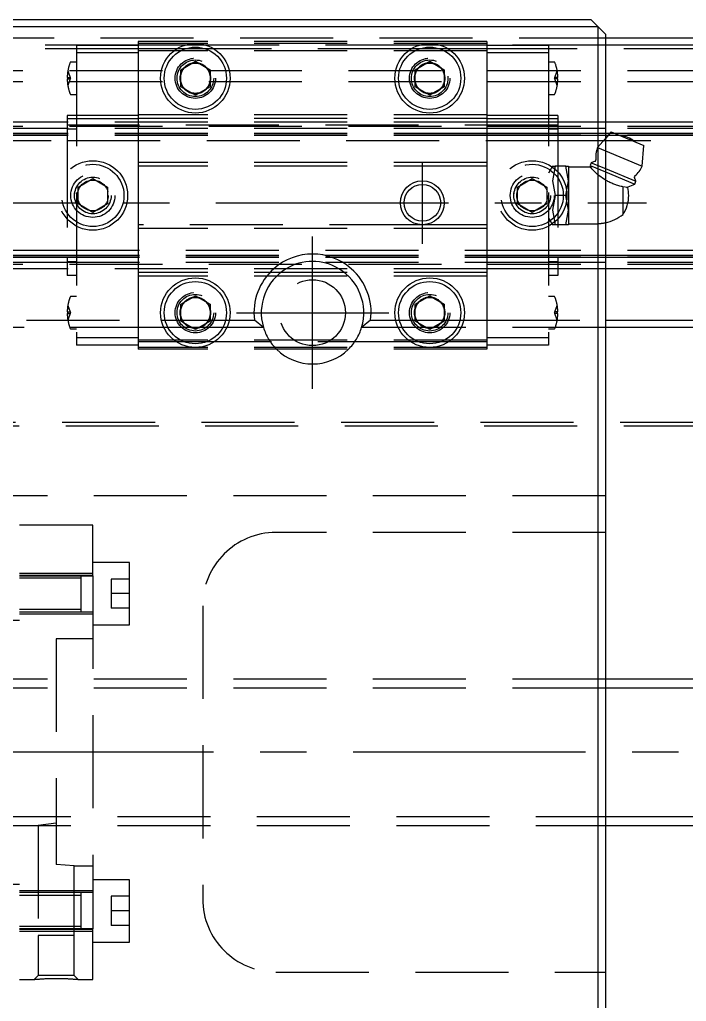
# Model space of a CAD drawing. Extents: x -15 to 809, y -352 to 120.
# Drawn here: x 250 to 341.1, y -34 to 100 of the extents above; entities that cross this region are included whole.
import ezdxf

# ---------------------------------------------------------------- set-up
doc = ezdxf.new("R2010")
doc.units = 0
doc.linetypes.add('CENTER', pattern=[50.8, 31.75, -6.35, 6.35, -6.35])
doc.linetypes.add('DASHED', pattern=[19.05, 12.7, -6.35])
doc.layers.get('0').update_dxf_attribs({"linetype": 'CONTINUOUS'})
doc.layers.add('CENTER', color=1, linetype='CENTER')

msp = doc.modelspace()

# ---------------------------------------------------------------- linework, layer by layer
at = {"color": 7, "linetype": 'CONTINUOUS'}
for p, q in [((132, 100), (328, 100)), ((328, 100), (329, 99)), ((329, 99), (131, 99)), ((329, 99), (330, 98)), ((329, -99), (329, 99)), ((330, 98), (330, -98)), ((330, 97.5), (458, 97.5)), ((459, 96.5), (330, 96.5)), ((272, 93.15), (274, 94.31)), ((274, 94.31), (276, 93.15)), ((304, 93.15), (306, 94.31)), ((306, 94.31), (308, 93.15)), ((272, 90.85), (272, 93.15)), ((276, 93.15), (276, 90.85)), ((304, 90.85), (304, 93.15)), ((308, 93.15), (308, 90.85)), ((274, 89.69), (272, 90.85)), ((276, 90.85), (274, 89.69)), ((306, 89.69), (304, 90.85)), ((308, 90.85), (306, 89.69)), ((460, 86), (330, 86)), ((330.8, 84.68), (330, 83.76)), ((330.63, 84.48), (330, 84.48)), ((330.8, 84.68), (335.23, 82.84)), ((460, 84.48), (331.27, 84.48)), ((330.38, 84.2), (330, 84.2)), ((460, 84.2), (331.95, 84.2)), ((330, 82.09), (335.03, 80)), ((335.03, 80), (335.23, 82.84)), ((330, 79.66), (334.17, 77.93)), ((330, 79.22), (334.02, 77.56)), ((330.09, 78.05), (330, 78.1)), ((330.22, 77.98), (330.09, 78.05)), ((330.35, 77.91), (330.22, 77.98)), ((330.48, 77.84), (330.35, 77.91)), ((330.61, 77.78), (330.48, 77.84)), ((330.74, 77.72), (330.61, 77.78)), ((334.17, 77.93), (333.96, 78.44)), ((334.02, 77.56), (334.17, 77.93)), ((330.88, 77.66), (330.74, 77.72)), ((331.01, 77.61), (330.88, 77.66)), ((331.14, 77.55), (331.01, 77.61)), ((331.27, 77.5), (331.14, 77.55)), ((331.41, 77.46), (331.27, 77.5)), ((331.53, 77.41), (331.41, 77.46)), ((331.69, 77.36), (331.53, 77.41)), ((331.84, 77.32), (331.69, 77.36)), ((331.98, 77.28), (331.84, 77.32)), ((332.13, 77.24), (331.98, 77.28)), ((332.27, 77.21), (332.13, 77.24)), ((332.4, 77.18), (332.27, 77.21)), ((333.06, 77.07), (332.4, 77.18)), ((332.4, 77.18), (332.4, 73.4)), ((332.9, 77.09), (334.02, 77.56)), ((460, 67.8), (330, 67.8)), ((460, 67.52), (330, 67.52)), ((460, 66), (330, 66)), ((272, 61.15), (274, 62.31)), ((274, 62.31), (276, 61.15)), ((304, 61.15), (306, 62.31)), ((306, 62.31), (308, 61.15)), ((272, 58.85), (272, 61.15)), ((276, 61.15), (276, 58.85)), ((304, 58.85), (304, 61.15)), ((308, 61.15), (308, 58.85)), ((330, 59), (402.06, 59)), ((274, 57.69), (272, 58.85)), ((276, 58.85), (274, 57.69)), ((306, 57.69), (304, 58.85)), ((308, 58.85), (306, 57.69)), ((403.29, 58), (330, 58)), ((403, 10), (330, 10)), ((330, -10), (403, -10))]:
    msp.add_line(p, q, dxfattribs=at)
at = {"color": 3, "linetype": 'DASHED'}
for p, q in [((242, 97.5), (330, 97.5)), ((266.2, 96.5), (242, 96.5)), ((266.2, 97), (266.2, 96)), ((313.8, 97), (266.2, 97)), ((313.8, 96.75), (266.2, 96.75)), ((272.48, 96.5), (266.2, 96.5)), ((275.52, 96.5), (272.48, 96.5)), ((304.48, 96.5), (275.52, 96.5)), ((307.52, 96.5), (304.48, 96.5)), ((313.8, 96.5), (307.52, 96.5)), ((313.8, 97), (313.8, 96)), ((330, 96.5), (313.8, 96.5)), ((266.2, 96), (193.8, 96)), ((257.77, 96.45), (257.77, 95.45)), ((266.2, 96.45), (257.77, 96.45)), ((257.77, 95.45), (257.77, 56.55)), ((266.2, 95.45), (257.77, 95.45)), ((266.2, 96), (266.2, 87)), ((271.44, 96), (266.2, 96)), ((313.8, 95.75), (266.2, 95.75)), ((272.56, 96), (271.44, 96)), ((275.44, 96), (272.56, 96)), ((276.56, 96), (275.44, 96)), ((303.44, 96), (276.56, 96)), ((304.56, 96), (303.44, 96)), ((307.44, 96), (304.56, 96)), ((308.56, 96), (307.44, 96)), ((313.8, 96), (308.56, 96)), ((322.23, 96.45), (313.8, 96.45)), ((459.5, 96), (313.8, 96)), ((313.8, 96), (313.8, 87)), ((322.23, 95.45), (313.8, 95.45)), ((322.23, 96.45), (322.23, 95.45)), ((322.23, 95.45), (322.23, 56.55)), ((257.77, 94.2), (256.99, 94.2)), ((323.01, 94.2), (322.23, 94.2)), ((460, 93), (0, 93)), ((256.58, 93), (256.9, 92.1)), ((323.1, 92.1), (323.42, 93)), ((460, 91.5), (0, 91.5)), ((256.5, 92.1), (256.58, 92.1)), ((256.58, 91.9), (256.5, 91.9)), ((256.58, 92.1), (256.9, 92.1)), ((256.58, 92.1), (256.58, 91.9)), ((256.9, 91.9), (256.58, 91)), ((256.58, 91.9), (256.9, 91.9)), ((256.9, 92.1), (256.94, 92)), ((256.9, 91.9), (256.94, 92)), ((271.5, 92), (271.53, 92.41)), ((308.48, 92.29), (308.5, 92)), ((323.1, 92.1), (323.06, 92)), ((323.1, 91.9), (323.06, 92)), ((323.42, 92.1), (323.1, 92.1)), ((323.42, 91), (323.1, 91.9)), ((323.42, 91.9), (323.1, 91.9)), ((323.42, 91.9), (323.42, 92.1)), ((323.42, 92.1), (323.5, 92.1)), ((323.5, 91.9), (323.42, 91.9)), ((256.99, 89.8), (257.77, 89.8)), ((322.23, 89.8), (323.01, 89.8)), ((256.5, 86), (203.5, 86)), ((257.77, 86.93), (256.5, 86.93)), ((256.5, 86.93), (256.5, 84.33)), ((257.77, 86.92), (256.5, 86.92)), ((257.77, 86.46), (256.5, 86.46)), ((313.8, 86), (256.5, 86)), ((266.2, 86.93), (257.77, 86.93)), ((266.2, 86.46), (257.77, 86.46)), ((266.2, 87), (266.2, 86.5)), ((313.8, 87), (266.2, 87)), ((266.2, 86.5), (266.2, 80.5)), ((313.8, 86.5), (266.2, 86.5)), ((313.8, 87), (313.8, 86.5)), ((322.23, 86.93), (313.8, 86.93)), ((313.8, 86.5), (313.8, 80.5)), ((322.23, 86.46), (313.8, 86.46)), ((323.5, 86), (313.8, 86)), ((323.5, 86.93), (322.23, 86.93)), ((323.5, 86.92), (322.23, 86.92)), ((323.5, 86.46), (322.23, 86.46)), ((323.5, 86.93), (323.5, 84.33)), ((330, 86), (323.5, 86)), ((460, 85.4), (0, 85.4)), ((256.5, 85.15), (203.5, 85.15)), ((256.5, 84.48), (203.5, 84.48)), ((256.5, 84.42), (203.5, 84.42)), ((323.5, 85.6), (256.5, 85.6)), ((313.8, 85.15), (256.5, 85.15)), ((256.5, 85.08), (257.77, 85.08)), ((313.8, 84.48), (256.5, 84.48)), ((313.8, 84.42), (256.5, 84.42)), ((323.5, 85.15), (313.8, 85.15)), ((323.5, 84.48), (313.8, 84.48)), ((323.5, 84.42), (313.8, 84.42)), ((322.23, 85.08), (323.5, 85.08)), ((330, 85.15), (323.5, 85.15)), ((330, 84.48), (323.5, 84.48)), ((460, 84.42), (323.5, 84.42)), ((460, 85.15), (330, 85.15)), ((331.27, 84.48), (330.63, 84.48)), ((256.5, 84.2), (203.5, 84.2)), ((203.5, 83.5), (256.5, 83.5)), ((256.5, 84.33), (256.5, 67.67)), ((313.8, 84.2), (256.5, 84.2)), ((256.5, 83.5), (313.8, 83.5)), ((323.5, 84.2), (313.8, 84.2)), ((313.8, 83.5), (323.5, 83.5)), ((323.5, 84.33), (323.5, 67.67)), ((330, 84.2), (323.5, 84.2)), ((323.5, 83.5), (460, 83.5)), ((330, 83.76), (328.93, 82.53)), ((331.95, 84.2), (330.38, 84.2)), ((328.93, 82.53), (330, 82.09)), ((266.2, 80.5), (266.2, 80)), ((313.8, 80.5), (266.2, 80.5)), ((313.8, 80.5), (313.8, 80)), ((328.07, 80.45), (327.92, 80.08)), ((328.58, 80.66), (328.07, 80.45)), ((328.07, 80.45), (330, 79.66)), ((266.2, 80), (266.2, 72)), ((313.8, 80), (266.2, 80)), ((313.8, 80), (313.8, 72)), ((322.78, 80), (322.23, 79.06)), ((322.78, 80), (323.13, 80)), ((323.13, 80), (322.78, 78)), ((324.6, 80), (323.13, 80)), ((324.6, 80), (324.96, 80)), ((324.96, 78), (324.6, 80)), ((324.96, 80), (324.96, 78)), ((327.92, 79.85), (324.96, 79.85)), ((327.92, 80.08), (328.1, 79.64)), ((327.92, 80.08), (330, 79.22)), ((328.96, 78.83), (327.92, 79.85)), ((258, 77.15), (260, 78.31)), ((260, 78.31), (262, 77.15)), ((318, 77.15), (320, 78.31)), ((320, 78.31), (322, 77.15)), ((322.78, 78), (323.13, 76)), ((324.6, 76), (324.96, 78)), ((324.96, 78), (324.96, 74)), ((330, 78.1), (328.96, 78.83)), ((328.96, 78.83), (328.96, 72.15)), ((257.5, 76), (257.53, 76.41)), ((258, 74.85), (258, 77.15)), ((262, 77.15), (262, 74.85)), ((317.5, 76), (317.53, 76.41)), ((318, 74.85), (318, 77.15)), ((322, 77.15), (322, 74.85)), ((323.13, 76), (322.78, 74)), ((324.6, 76), (323.13, 76)), ((324.96, 74), (324.6, 76)), ((260, 73.69), (258, 74.85)), ((262, 74.85), (260, 73.69)), ((320, 73.69), (318, 74.85)), ((322, 74.85), (320, 73.69)), ((322.78, 74), (323.13, 72)), ((324.6, 72), (324.96, 74)), ((324.96, 74), (324.96, 72)), ((322.23, 72.94), (322.78, 72)), ((266.2, 72), (266.2, 71.5)), ((305, 72), (266.2, 72)), ((266.2, 71.5), (266.2, 65.5)), ((313.8, 71.5), (266.2, 71.5)), ((313.8, 72), (305, 72)), ((313.8, 72), (313.8, 71.5)), ((313.8, 71.5), (313.8, 65.5)), ((323.13, 72), (322.78, 72)), ((324.6, 72), (323.13, 72)), ((324.96, 72), (324.6, 72)), ((324.96, 72.15), (328.96, 72.15)), ((256.5, 68.5), (203.5, 68.5)), ((323.5, 68.5), (256.5, 68.5)), ((460, 68.5), (323.5, 68.5)), ((256.5, 67.8), (203.5, 67.8)), ((256.5, 67.58), (203.5, 67.58)), ((256.5, 67.52), (203.5, 67.52)), ((323.5, 67.8), (256.5, 67.8)), ((256.5, 67.67), (256.5, 65.07)), ((323.5, 67.58), (256.5, 67.58)), ((323.5, 67.52), (256.5, 67.52)), ((330, 67.8), (323.5, 67.8)), ((323.5, 67.67), (323.5, 65.07)), ((460, 67.58), (323.5, 67.58)), ((330, 67.52), (323.5, 67.52)), ((460, 66.6), (0, 66.6)), ((256.5, 66.85), (203.5, 66.85)), ((256.5, 66), (203.5, 66)), ((257.77, 66.92), (256.5, 66.92)), ((323.5, 66.85), (256.5, 66.85)), ((313.8, 66), (256.5, 66)), ((323.5, 66), (313.8, 66)), ((323.5, 66.92), (322.23, 66.92)), ((330, 66.85), (323.5, 66.85)), ((330, 66), (323.5, 66)), ((460, 66.85), (330, 66.85)), ((257.77, 65.08), (256.5, 65.08)), ((257.77, 65.07), (256.5, 65.07)), ((266.2, 65.5), (266.2, 65)), ((313.8, 65.5), (266.2, 65.5)), ((266.2, 65), (266.2, 56)), ((313.8, 65), (266.2, 65)), ((313.8, 65.5), (313.8, 65)), ((313.8, 65), (313.8, 56)), ((323.5, 65.08), (322.23, 65.08)), ((323.5, 65.07), (322.23, 65.07)), ((257.77, 62.2), (256.99, 62.2)), ((323.01, 62.2), (322.23, 62.2)), ((256.58, 61), (256.9, 60.1)), ((271.5, 60), (271.53, 60.41)), ((303.5, 60), (303.53, 60.41)), ((323.1, 60.1), (323.42, 61)), ((193.8, 59), (269.36, 59)), ((256.5, 60.1), (256.58, 60.1)), ((256.58, 59.9), (256.5, 59.9)), ((256.58, 60.1), (256.9, 60.1)), ((256.58, 60.1), (256.58, 59.9)), ((256.9, 59.9), (256.58, 59)), ((256.58, 59.9), (256.9, 59.9)), ((256.9, 60.1), (256.94, 60)), ((256.9, 59.9), (256.94, 60)), ((269.36, 59), (269.87, 59)), ((269.87, 59), (271.44, 59)), ((271.44, 59), (271.71, 59)), ((271.71, 59), (272, 59)), ((272, 59), (272.15, 59)), ((272.15, 59), (272.2, 59)), ((272.2, 59), (275.8, 59)), ((275.8, 59), (275.85, 59)), ((275.85, 59), (276, 59)), ((276, 59), (276.29, 59)), ((276.29, 59), (276.56, 59)), ((276.56, 59), (278.13, 59)), ((278.13, 59), (278.64, 59)), ((278.64, 59), (282.06, 59)), ((283.29, 58), (282.06, 59)), ((297.94, 59), (296.71, 58)), ((297.94, 59), (301.36, 59)), ((301.36, 59), (301.87, 59)), ((301.87, 59), (303.44, 59)), ((303.44, 59), (303.71, 59)), ((303.71, 59), (304, 59)), ((304, 59), (304.15, 59)), ((304.15, 59), (304.2, 59)), ((304.2, 59), (307.8, 59)), ((307.8, 59), (307.85, 59)), ((307.85, 59), (308, 59)), ((308, 59), (308.29, 59)), ((308.29, 59), (308.56, 59)), ((308.56, 59), (310.13, 59)), ((310.13, 59), (310.64, 59)), ((310.64, 59), (313.8, 59)), ((313.8, 59), (330, 59)), ((323.1, 60.1), (323.06, 60)), ((323.1, 59.9), (323.06, 60)), ((323.42, 60.1), (323.1, 60.1)), ((323.42, 59), (323.1, 59.9)), ((323.42, 59.9), (323.1, 59.9)), ((323.42, 59.9), (323.42, 60.1)), ((323.42, 60.1), (323.5, 60.1)), ((323.5, 59.9), (323.42, 59.9)), ((269.69, 58), (193.8, 58)), ((256.99, 57.8), (257.77, 57.8)), ((270.25, 58), (269.69, 58)), ((272.11, 58), (270.25, 58)), ((272.5, 58), (272.11, 58)), ((273.36, 58), (272.5, 58)), ((273.46, 58), (273.36, 58)), ((273.5, 58), (273.46, 58)), ((274.5, 58), (273.5, 58)), ((274.54, 58), (274.5, 58)), ((274.64, 58), (274.54, 58)), ((275.5, 58), (274.64, 58)), ((275.89, 58), (275.5, 58)), ((277.75, 58), (275.89, 58)), ((278.31, 58), (277.75, 58)), ((283.29, 58), (278.31, 58)), ((301.69, 58), (296.71, 58)), ((302.25, 58), (301.69, 58)), ((304.11, 58), (302.25, 58)), ((304.5, 58), (304.11, 58)), ((305.36, 58), (304.5, 58)), ((305.46, 58), (305.36, 58)), ((305.5, 58), (305.46, 58)), ((306.5, 58), (305.5, 58)), ((306.54, 58), (306.5, 58)), ((306.64, 58), (306.54, 58)), ((307.5, 58), (306.64, 58)), ((307.89, 58), (307.5, 58)), ((309.75, 58), (307.89, 58)), ((310.31, 58), (309.75, 58)), ((330, 58), (310.31, 58)), ((322.23, 57.8), (323.01, 57.8)), ((257.77, 56.55), (257.77, 55.55)), ((266.2, 56.55), (257.77, 56.55)), ((322.23, 56.55), (313.8, 56.55)), ((322.23, 56.55), (322.23, 55.55)), ((266.2, 55.55), (257.77, 55.55)), ((313.8, 56.25), (266.2, 56.25)), ((266.2, 56), (266.2, 55)), ((271.44, 56), (266.2, 56)), ((313.8, 55.25), (266.2, 55.25)), ((313.8, 55), (266.2, 55)), ((272.56, 56), (271.44, 56)), ((275.44, 56), (272.56, 56)), ((276.56, 56), (275.44, 56)), ((303.44, 56), (276.56, 56)), ((304.56, 56), (303.44, 56)), ((307.44, 56), (304.56, 56)), ((308.56, 56), (307.44, 56)), ((313.8, 56), (308.56, 56)), ((313.8, 56), (313.8, 55)), ((322.23, 55.55), (313.8, 55.55)), ((459.5, 44.5), (0.5, 44.5)), ((459, 45), (1, 45)), ((330, 35), (130, 35)), ((260, 31), (250, 31)), ((260, 24.1), (260, 31)), ((330, 30), (285, 30)), ((265, 25.9), (260, 25.9)), ((265, 17.4), (265, 25.9)), ((260, 24.4), (250, 24.4)), ((258.4, 24.15), (250, 24.15)), ((260, 24.15), (258.39, 24.15)), ((258.4, 23.75), (258.4, 24.15)), ((258.4, 19.15), (258.4, 24.15)), ((258.4, 19.15), (258.4, 24.15)), ((250, 24.1), (260, 24.1)), ((258.4, 23.75), (250, 23.75)), ((258.4, 19.55), (258.4, 23.75)), ((260, 24.1), (260, -24.1)), ((265, 23.65), (262.5, 23.65)), ((262.5, 23.65), (262.5, 21.65)), ((265, 21.65), (262.5, 21.65)), ((262.5, 21.65), (262.5, 19.65)), ((250, 19.55), (258.4, 19.55)), ((250, 19.15), (258.4, 19.15)), ((250, 18.9), (260, 18.9)), ((258.39, 19.15), (260, 19.15)), ((258.4, 19.15), (258.4, 19.55)), ((265, 19.65), (262.5, 19.65)), ((275, 20), (275, -20)), ((250, 18), (248.5, 18)), ((260, 17.4), (265, 17.4)), ((260, 15.5), (255, 15.5)), ((255, 15.5), (255, -15.3)), ((330, 10), (130, 10)), ((330, 8.75), (130, 8.75)), ((130, -8.75), (330, -8.75)), ((130, -10), (330, -10)), ((255, -9.69), (252.54, -10)), ((252.54, -10), (252.54, -25)), ((257.46, -15.5), (255, -15.3)), ((257.45, -15.5), (257.46, -15.5)), ((257.46, -25), (257.46, -15.5)), ((257.46, -15.5), (260, -15.5)), ((265, -17.4), (260, -17.4)), ((265, -25.9), (265, -17.4)), ((248.5, -18), (250, -18)), ((260, -18.9), (250, -18.9)), ((258.4, -19.15), (250, -19.15)), ((258.4, -19.55), (250, -19.55)), ((260, -19.15), (258.39, -19.15)), ((258.4, -19.55), (258.4, -19.15)), ((258.4, -24.15), (258.4, -19.15)), ((258.4, -24.15), (258.4, -19.15)), ((258.4, -23.75), (258.4, -19.55)), ((265, -19.65), (262.5, -19.65)), ((262.5, -19.65), (262.5, -21.65)), ((265, -21.65), (262.5, -21.65)), ((262.5, -21.65), (262.5, -23.65)), ((250, -23.75), (258.4, -23.75)), ((260, -24.1), (250, -24.1)), ((258.4, -24.15), (258.4, -23.75)), ((260, -31), (260, -24.1)), ((265, -23.65), (262.5, -23.65)), ((250, -24.15), (258.4, -24.15)), ((250, -24.4), (260, -24.4)), ((257.46, -25), (252.54, -25)), ((252.55, -25), (252.55, -30.45)), ((257.45, -30.45), (257.45, -25)), ((258.39, -24.15), (260, -24.15)), ((260, -25.9), (265, -25.9)), ((252.55, -30.45), (252, -31)), ((257.45, -30.45), (252.55, -30.45)), ((258, -31), (257.45, -30.45)), ((285, -30), (330, -30)), ((250, -31), (252, -31)), ((252, -31), (252.01, -31)), ((252, -31), (252, -31)), ((252.01, -31), (252.02, -31)), ((252.02, -31), (252.04, -31)), ((252.04, -31), (252.06, -31)), ((252.06, -31), (252.08, -30.99)), ((252.08, -30.99), (252.11, -30.99)), ((252.11, -30.99), (252.15, -30.99)), ((252.15, -30.99), (252.19, -30.98)), ((252.19, -30.98), (252.24, -30.98)), ((252.24, -30.98), (252.3, -30.97)), ((252.3, -30.97), (252.37, -30.97)), ((252.37, -30.97), (252.44, -30.96)), ((252.44, -30.96), (252.52, -30.96)), ((252.52, -30.96), (252.61, -30.95)), ((252.61, -30.95), (252.7, -30.95)), ((252.7, -30.95), (252.8, -30.94)), ((252.8, -30.94), (252.9, -30.93)), ((252.9, -30.93), (253.01, -30.93)), ((253.01, -30.93), (253.12, -30.92)), ((253.12, -30.92), (253.23, -30.91)), ((253.23, -30.91), (253.35, -30.91)), ((253.35, -30.91), (253.48, -30.9)), ((253.48, -30.9), (253.6, -30.9)), ((253.6, -30.9), (253.74, -30.89)), ((253.74, -30.89), (253.87, -30.89)), ((253.87, -30.89), (254.01, -30.88)), ((254.01, -30.88), (254.14, -30.88)), ((254.14, -30.88), (254.28, -30.87)), ((254.28, -30.87), (254.42, -30.87)), ((254.42, -30.87), (254.57, -30.87)), ((254.57, -30.87), (254.71, -30.87)), ((254.71, -30.87), (254.85, -30.87)), ((254.85, -30.87), (255, -30.87)), ((255, -30.87), (255.15, -30.87)), ((255.15, -30.87), (255.29, -30.87)), ((255.29, -30.87), (255.43, -30.87)), ((255.43, -30.87), (255.58, -30.87)), ((255.58, -30.87), (255.72, -30.87)), ((255.72, -30.87), (255.85, -30.88)), ((255.85, -30.88), (255.99, -30.88)), ((255.99, -30.88), (256.13, -30.89)), ((256.13, -30.89), (256.26, -30.89)), ((256.26, -30.89), (256.4, -30.9)), ((256.4, -30.9), (256.52, -30.9)), ((256.52, -30.9), (256.65, -30.91)), ((256.65, -30.91), (256.77, -30.91)), ((256.77, -30.91), (256.88, -30.92)), ((256.88, -30.92), (256.99, -30.93)), ((256.99, -30.93), (257.1, -30.93)), ((257.1, -30.93), (257.2, -30.94)), ((257.2, -30.94), (257.3, -30.95)), ((257.3, -30.95), (257.39, -30.95)), ((257.39, -30.95), (257.48, -30.96)), ((257.48, -30.96), (257.54, -30.96)), ((257.54, -30.96), (257.61, -30.97)), ((257.61, -30.97), (257.66, -30.97)), ((257.66, -30.97), (257.71, -30.98)), ((257.71, -30.98), (257.76, -30.98)), ((257.76, -30.98), (257.81, -30.98)), ((257.81, -30.98), (257.85, -30.99)), ((257.85, -30.99), (257.89, -30.99)), ((257.89, -30.99), (257.92, -30.99)), ((257.92, -30.99), (257.94, -31)), ((257.94, -31), (257.97, -31)), ((257.97, -31), (257.99, -31)), ((257.99, -31), (258, -31)), ((258, -31), (258, -31)), ((258, -31), (260, -31))]:
    msp.add_line(p, q, dxfattribs=at)
at = {"color": 3, "linetype": 'CONTINUOUS'}
for p, q in [((403, 8.75), (330, 8.75)), ((330, -8.75), (403, -8.75))]:
    msp.add_line(p, q, dxfattribs=at)
at = {"color": 7, "linetype": 'CONTINUOUS'}
for centre, radius in [((274, 92), 4.75), ((306, 92), 4.75), ((274, 92), 4.25), ((306, 92), 4.25), ((305, 75), 2.5), ((274, 60), 4.75), ((306, 60), 4.75), ((274, 60), 4.25), ((306, 60), 4.25)]:
    msp.add_circle(centre, radius, dxfattribs=at)
at = {"color": 3, "linetype": 'DASHED'}
for centre, radius in [((274, 92), 2.75), ((274, 92), 2.5), ((274, 92), 2.07), ((306, 92), 2.75), ((306, 92), 2.5), ((306, 92), 2.07), ((260, 76), 4.75), ((320, 76), 4.75), ((260, 76), 4.25), ((320, 76), 4.25), ((260, 76), 3), ((260, 76), 2.5), ((260, 76), 2.1), ((320, 76), 3), ((320, 76), 2.5), ((320, 76), 2.1), ((290, 60), 4.5), ((274, 60), 2.75), ((274, 60), 2.5), ((274, 60), 2.07), ((306, 60), 2.75), ((306, 60), 2.5), ((306, 60), 2.07)]:
    msp.add_circle(centre, radius, dxfattribs=at)
at = {"color": 3, "linetype": 'CONTINUOUS'}
msp.add_circle((305, 75), 3, dxfattribs=at)
at = {"color": 3, "linetype": 'DASHED'}
for centre, radius, start, end in [((262.5, 92), 6, 159.1494, 170.4059), ((256.99, 94.1), 0.1, 90, 159.1494), ((274, 92), 2.1, 102.2472, 137.7528), ((274, 92), 2.06, 105.9141, 134.0859), ((274, 92), 2.06, 74.0859, 105.9141), ((274, 92), 2.1, 77.7528, 102.2472), ((274, 92), 2.1, 42.2472, 77.7528), ((274, 92), 2.06, 45.9141, 74.0859), ((306, 92), 2.1, 102.2472, 137.7528), ((306, 92), 2.06, 105.9141, 134.0859), ((306, 92), 2.06, 74.0859, 105.9141), ((306, 92), 2.1, 77.7528, 102.2472), ((306, 92), 2.1, 42.2472, 77.7528), ((306, 92), 2.06, 45.9141, 74.0859), ((323.01, 94.1), 0.1, 20.8506, 90), ((317.5, 92), 6, 9.5941, 20.8506), ((262.5, 92), 6, 170.4203, 179.0449), ((274, 92), 2.1, 162.2472, 180), ((274, 92), 2.06, 165.9141, 180), ((274, 92), 2.06, 134.0859, 165.9141), ((274, 92), 2.1, 137.7528, 162.2472), ((274, 92), 2.06, 14.0859, 45.9141), ((274, 92), 2.1, 17.7528, 42.2472), ((274, 92), 2.1, 342.2472, 17.7528), ((274, 92), 2.06, 345.9141, 14.0859), ((306, 92), 2.1, 162.2472, 180), ((306, 92), 2.06, 165.9141, 180), ((306, 92), 2.06, 134.0859, 165.9141), ((306, 92), 2.1, 137.7528, 162.2472), ((306, 92), 2.06, 14.0859, 45.9141), ((306, 92), 2.1, 17.7528, 42.2472), ((306, 92), 2.1, 342.2472, 17.7528), ((306, 92), 2.06, 345.9141, 14.0859), ((317.5, 92), 6, 0.9551, 9.5797), ((262.5, 92), 6, 180.9551, 189.5797), ((274, 92), 2.1, 180, 197.7528), ((274, 92), 2.06, 180, 194.0859), ((274, 92), 2.06, 194.0859, 225.9141), ((274, 92), 2.1, 197.7528, 222.2472), ((274, 92), 2.06, 314.0859, 345.9141), ((274, 92), 2.1, 317.7528, 342.2472), ((306, 92), 2.1, 180, 197.7528), ((306, 92), 2.06, 180, 194.0859), ((306, 92), 2.06, 194.0859, 225.9141), ((306, 92), 2.1, 197.7528, 222.2472), ((306, 92), 2.06, 314.0859, 345.9141), ((306, 92), 2.1, 317.7528, 342.2472), ((317.5, 92), 6, 350.4203, 359.0449), ((262.5, 92), 6, 189.5941, 200.8506), ((256.99, 89.9), 0.1, 200.8506, 270), ((274, 92), 2.1, 222.2472, 257.7528), ((274, 92), 2.06, 225.9141, 254.0859), ((274, 92), 2.06, 254.0859, 285.9141), ((274, 92), 2.1, 257.7528, 282.2472), ((274, 92), 2.1, 282.2472, 317.7528), ((274, 92), 2.06, 285.9141, 314.0859), ((306, 92), 2.1, 222.2472, 257.7528), ((306, 92), 2.06, 225.9141, 254.0859), ((306, 92), 2.06, 254.0859, 285.9141), ((306, 92), 2.1, 257.7528, 282.2472), ((306, 92), 2.1, 282.2472, 317.7528), ((306, 92), 2.06, 285.9141, 314.0859), ((323.01, 89.9), 0.1, 270, 339.1494), ((317.5, 92), 6, 339.1494, 350.4059), ((331.98, 81.27), 3.3, 157.5002, 186.8361), ((328.51, 80.85), 0.2, 292.5015, 6.8388), ((328.73, 78.15), 6, 272.1786, 282.2311), ((290, 60), 8, 48.5904, 131.4096), ((290, 60), 8, 131.4096, 187.1808), ((290, 60), 7, 121.0027, 196.6015), ((290, 60), 7, 58.9973, 121.0027), ((290, 60), 7, 343.3985, 58.9973), ((290, 60), 8, 352.8192, 48.5904), ((262.5, 60), 6, 159.1494, 170.4059), ((256.99, 62.1), 0.1, 90, 159.1494), ((274, 60), 2.1, 102.2472, 137.7528), ((274, 60), 2.06, 105.9141, 134.0859), ((274, 60), 2.06, 74.0859, 105.9141), ((274, 60), 2.1, 77.7528, 102.2472), ((274, 60), 2.1, 42.2472, 77.7528), ((274, 60), 2.06, 45.9141, 74.0859), ((306, 60), 2.1, 102.2472, 137.7528), ((306, 60), 2.06, 105.9141, 134.0859), ((306, 60), 2.06, 74.0859, 105.9141), ((306, 60), 2.1, 77.7528, 102.2472), ((306, 60), 2.1, 42.2472, 77.7528), ((306, 60), 2.06, 45.9141, 74.0859), ((323.01, 62.1), 0.1, 20.8506, 90), ((317.5, 60), 6, 9.5941, 20.8506), ((262.5, 60), 6, 170.4203, 179.0449), ((274, 60), 2.1, 162.2472, 180), ((274, 60), 2.06, 165.9141, 180), ((274, 60), 2.06, 134.0859, 165.9141), ((274, 60), 2.1, 137.7528, 162.2472), ((274, 60), 2.06, 14.0859, 45.9141), ((274, 60), 2.1, 17.7528, 42.2472), ((274, 60), 2.1, 342.2472, 17.7528), ((274, 60), 2.06, 345.9141, 14.0859), ((306, 60), 2.1, 162.2472, 180), ((306, 60), 2.06, 165.9141, 180), ((306, 60), 2.06, 134.0859, 165.9141), ((306, 60), 2.1, 137.7528, 162.2472), ((306, 60), 2.06, 14.0859, 45.9141), ((306, 60), 2.1, 17.7528, 42.2472), ((306, 60), 2.1, 342.2472, 17.7528), ((306, 60), 2.06, 345.9141, 14.0859), ((317.5, 60), 6, 0.9551, 9.5797), ((262.5, 60), 6, 180.9551, 189.5797), ((262.5, 60), 6, 189.5941, 200.8506), ((274, 60), 2.1, 180, 197.7528), ((274, 60), 2.06, 180, 194.0859), ((274, 60), 2.06, 194.0859, 225.9141), ((274, 60), 2.1, 197.7528, 222.2472), ((274, 60), 2.06, 314.0859, 345.9141), ((274, 60), 2.1, 317.7528, 342.2472), ((306, 60), 2.1, 180, 197.7528), ((306, 60), 2.06, 180, 194.0859), ((306, 60), 2.06, 194.0859, 225.9141), ((306, 60), 2.1, 197.7528, 222.2472), ((306, 60), 2.06, 314.0859, 345.9141), ((306, 60), 2.1, 317.7528, 342.2472), ((317.5, 60), 6, 339.1494, 350.4059), ((317.5, 60), 6, 350.4203, 359.0449), ((256.99, 57.9), 0.1, 200.8506, 270), ((274, 60), 2.1, 222.2472, 257.7528), ((274, 60), 2.06, 225.9141, 254.0859), ((274, 60), 2.06, 254.0859, 285.9141), ((274, 60), 2.1, 257.7528, 282.2472), ((274, 60), 2.1, 282.2472, 317.7528), ((274, 60), 2.06, 285.9141, 314.0859), ((290, 60), 7, 196.6015, 225.5847), ((290, 60), 7, 314.4153, 343.3985), ((306, 60), 2.1, 222.2472, 257.7528), ((306, 60), 2.06, 225.9141, 254.0859), ((306, 60), 2.06, 254.0859, 285.9141), ((306, 60), 2.1, 257.7528, 282.2472), ((306, 60), 2.1, 282.2472, 317.7528), ((306, 60), 2.06, 285.9141, 314.0859), ((323.01, 57.9), 0.1, 270, 339.1494), ((290, 60), 7, 225.5847, 314.4153), ((285, 20), 10, 90, 180), ((285, -20), 10, 180, 270)]:
    msp.add_arc(centre, radius, start, end, dxfattribs=at)
at = {"color": 7, "linetype": 'CONTINUOUS'}
for centre, radius, start, end in [((331.85, 80.95), 3.2, 67.5, 85.7094), ((331.85, 80.95), 3.2, 49.2906, 67.5), ((331.98, 81.27), 3.3, 308.1639, 337.4998), ((334.14, 78.51), 0.2, 128.1612, 202.4985), ((328.48, 76), 4.7, 0.0002, 13.1788), ((328.48, 76), 4.7, 326.4139, 359.9998), ((328.73, 78.15), 6, 282.2311, 307.7262)]:
    msp.add_arc(centre, radius, start, end, dxfattribs=at)
at = {"layer": 'CENTER', "color": 1, "linetype": 'CENTER'}
for p, q in [((305, 69.4), (305, 80.6)), ((124.4, 75), (335.6, 75)), ((290, 49.6), (290, 70.4)), ((279.6, 60), (300.4, 60)), ((530.48, 0), (-6.68, 0))]:
    msp.add_line(p, q, dxfattribs=at)

doc.saveas('drawing.dxf')
